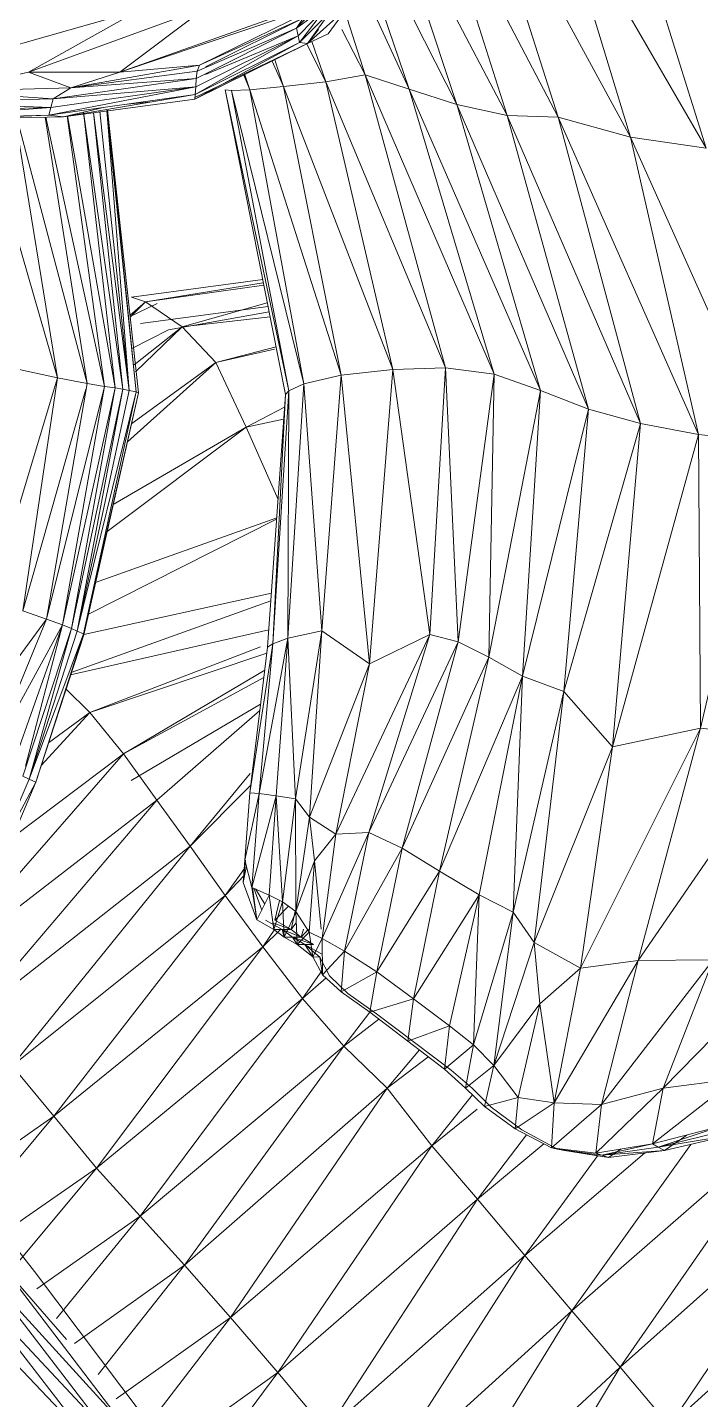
# Model space of a CAD drawing. Header units: millimetres. Extents: x -8546 to 211781, y -3000 to 31870.
# Drawn here: x -4231.9 to -4163.8, y 2400.9 to 2539.9 of the extents above; entities that cross this region are included whole.
import ezdxf

# ---------------------------------------------------------------- set-up
doc = ezdxf.new("R2010")
doc.units = ezdxf.units.MM
doc.layers.add('G-IMPT', color=8, linetype='Continuous', lineweight=9)
doc.layers.add('I-FURN', color=30, linetype='Continuous', lineweight=9)

# ---------------------------------------------------------------- blocks, each defined once
blk = doc.blocks.new('Artificial banana plant 1500mm - Family 4__C1-728657-Begane grond')
at = {"layer": 'G-IMPT'}
for p, q in [((241.9, -128.03), (225.7, -98.19)), ((241.9, -128.03), (225.7, -98.19)), ((234.56, -126.03), (225.7, -98.19)), ((234.56, -126.03), (225.7, -98.19)), ((249.55, -129.17), (234.09, -102.38)), ((249.55, -129.17), (234.09, -102.38)), ((241.9, -128.03), (234.09, -102.38)), ((241.9, -128.03), (234.09, -102.38)), ((229.4, -125.86), (222.3, -103.41)), ((229.4, -125.86), (222.3, -103.41)), ((234.56, -126.03), (222.55, -103.03)), ((234.56, -126.03), (222.55, -103.03)), ((249.55, -129.17), (241.86, -104.44)), ((249.55, -129.17), (241.86, -104.44)), ((229.4, -125.86), (219.7, -107.34)), ((229.4, -125.86), (219.7, -107.34)), ((224.3, -124.74), (218.94, -108.5)), ((224.3, -124.74), (218.94, -108.5)), ((224.3, -124.74), (217.32, -110.95)), ((224.3, -124.74), (217.32, -110.95)), ((216.88, -111.61), (209.18, -118.56)), ((216.88, -111.61), (209.18, -118.56)), ((219.49, -123.18), (215.87, -112.52)), ((219.49, -123.18), (215.87, -112.52)), ((208.06, -117.01), (210.99, -113.93)), ((208.06, -117.01), (210.99, -113.93)), ((219.49, -123.18), (214.95, -113.35)), ((219.49, -123.18), (214.95, -113.35)), ((171.4, -121.04), (192.15, -115.16)), ((171.4, -121.04), (192.15, -115.16)), ((180.92, -121.46), (198.87, -114.93)), ((180.92, -121.46), (198.87, -114.93)), ((180.92, -121.46), (192.15, -115.16)), ((180.92, -121.46), (192.15, -115.16)), ((190.18, -121.44), (211.16, -114.41)), ((190.18, -121.44), (211.16, -114.41)), ((190.18, -121.44), (198.87, -114.93)), ((190.18, -121.44), (198.87, -114.93)), ((198.25, -120.75), (211.16, -114.41)), ((198.25, -120.75), (211.16, -114.41)), ((208.06, -117.01), (211.27, -114.65)), ((208.06, -117.01), (211.27, -114.65)), ((208.23, -117.77), (211.27, -114.65)), ((211.27, -114.65), (208.23, -117.77)), ((211.27, -114.65), (208.39, -118.46)), ((211.27, -114.65), (208.39, -118.46)), ((211.52, -115.3), (208.39, -118.46)), ((211.52, -115.3), (208.39, -118.46)), ((211.52, -115.3), (209.18, -118.56)), ((211.52, -115.3), (209.18, -118.56)), ((213.21, -114.93), (211.28, -117.57)), ((213.21, -114.93), (211.28, -117.57)), ((215.03, -121.72), (212.95, -115.29)), ((215.03, -121.72), (212.95, -115.29)), ((190.18, -121.44), (206.02, -115.86)), ((190.18, -121.44), (206.02, -115.86)), ((208.74, -115.97), (198.25, -120.75)), ((208.74, -115.97), (198.25, -120.75)), ((198.86, -120.92), (208.74, -115.97)), ((198.86, -120.92), (208.74, -115.97)), ((208.06, -117.01), (208.74, -115.97)), ((208.06, -117.01), (208.74, -115.97)), ((208.23, -117.77), (197.82, -123.71)), ((208.23, -117.77), (197.82, -123.71)), ((197.87, -122.95), (208.23, -117.77)), ((208.23, -117.77), (197.87, -122.95)), ((197.92, -122.1), (208.06, -117.01)), ((197.92, -122.1), (208.06, -117.01)), ((208.06, -117.01), (198.02, -121.34)), ((208.06, -117.01), (198.02, -121.34)), ((198.86, -121.7), (208.23, -117.77)), ((198.86, -121.7), (208.23, -117.77)), ((208.23, -117.77), (208.06, -117.01)), ((208.23, -117.77), (208.06, -117.01)), ((208.39, -118.46), (208.23, -117.77)), ((208.39, -118.46), (208.23, -117.77)), ((209.18, -118.56), (210.3, -117.13)), ((209.18, -118.56), (210.3, -117.13)), ((209.18, -118.56), (211.28, -117.57)), ((209.18, -118.56), (211.28, -117.57)), ((212.66, -117.13), (215.03, -121.72)), ((212.66, -117.13), (215.03, -121.72)), ((209.18, -118.56), (197.78, -124.04)), ((209.18, -118.56), (197.78, -124.04)), ((208.39, -118.46), (197.79, -124.18)), ((208.39, -118.46), (197.79, -124.18)), ((209.18, -118.56), (197.79, -124.18)), ((209.18, -118.56), (197.79, -124.18)), ((208.39, -118.46), (197.82, -123.71)), ((208.39, -118.46), (197.82, -123.71)), ((208.39, -118.46), (209.18, -118.56)), ((208.39, -118.46), (209.18, -118.56)), ((209.11, -118.61), (211.05, -122.42)), ((209.11, -118.61), (211.05, -122.42)), ((211.05, -122.42), (209.64, -118.34)), ((211.05, -122.42), (209.64, -118.34)), ((185.21, -123.03), (198.25, -120.75)), ((185.21, -123.03), (198.25, -120.75)), ((190.18, -121.44), (198.25, -120.75)), ((190.18, -121.44), (198.25, -120.75)), ((198.02, -121.34), (198.25, -120.75)), ((198.02, -121.34), (198.25, -120.75)), ((205.59, -120.33), (206.75, -122.92)), ((205.59, -120.33), (206.75, -122.92)), ((206.75, -122.92), (205.86, -120.2)), ((206.75, -122.92), (205.86, -120.2)), ((172.38, -123.43), (180.92, -121.46)), ((172.38, -123.43), (180.92, -121.46)), ((180.92, -121.46), (190.18, -121.44)), ((180.92, -121.46), (190.18, -121.44)), ((185.21, -123.03), (180.92, -121.46)), ((185.21, -123.03), (180.92, -121.46)), ((183.42, -124.15), (197.92, -122.1)), ((183.42, -124.15), (197.92, -122.1)), ((185.21, -123.03), (198.02, -121.34)), ((185.21, -123.03), (198.02, -121.34)), ((185.21, -123.03), (190.18, -121.44)), ((185.21, -123.03), (190.18, -121.44)), ((197.92, -122.1), (185.21, -123.03)), ((197.92, -122.1), (185.21, -123.03)), ((197.87, -122.95), (197.92, -122.1)), ((197.87, -122.95), (197.92, -122.1)), ((197.92, -122.1), (198.02, -121.34)), ((197.92, -122.1), (198.02, -121.34)), ((202.72, -121.67), (203.33, -123.23)), ((202.72, -121.67), (203.33, -123.23)), ((203.33, -123.23), (202.82, -121.62)), ((203.33, -123.23), (202.82, -121.62)), ((211.05, -122.42), (215.03, -121.72)), ((211.05, -122.42), (215.03, -121.72)), ((228.1, -152.08), (215.03, -121.72)), ((228.1, -152.08), (215.03, -121.72)), ((223.16, -151.42), (215.03, -121.72)), ((223.16, -151.42), (215.03, -121.72)), ((219.49, -123.18), (215.03, -121.72)), ((219.49, -123.18), (215.03, -121.72)), ((172.38, -123.43), (185.21, -123.03)), ((172.38, -123.43), (185.21, -123.03)), ((183.42, -124.15), (172.38, -123.43)), ((183.42, -124.15), (172.38, -123.43)), ((197.87, -122.95), (182.99, -125.82)), ((197.87, -122.95), (182.99, -125.82)), ((197.82, -123.71), (182.99, -125.82)), ((197.82, -123.71), (182.99, -125.82)), ((183.19, -125.03), (197.87, -122.95)), ((197.87, -122.95), (183.19, -125.03)), ((183.42, -124.15), (197.87, -122.95)), ((183.42, -124.15), (197.87, -122.95)), ((183.42, -124.15), (185.21, -123.03)), ((183.42, -124.15), (185.21, -123.03)), ((197.82, -123.71), (184.48, -125.97)), ((197.82, -123.71), (184.48, -125.97)), ((200.26, -122.85), (197.78, -124.04)), ((200.26, -122.85), (197.78, -124.04)), ((197.82, -123.71), (197.79, -124.18)), ((197.82, -123.71), (197.79, -124.18)), ((197.82, -123.71), (197.87, -122.95)), ((197.82, -123.71), (197.87, -122.95)), ((200.84, -123.23), (206.95, -154.13)), ((200.84, -123.23), (206.95, -154.13)), ((200.84, -123.23), (207.31, -153.77)), ((200.84, -123.23), (207.31, -153.77)), ((200.84, -123.23), (201.5, -123.3)), ((200.84, -123.23), (201.5, -123.3)), ((201.5, -123.3), (203.33, -123.23)), ((201.5, -123.3), (203.33, -123.23)), ((207.31, -153.77), (201.5, -123.3)), ((207.31, -153.77), (201.5, -123.3)), ((201.5, -123.3), (208.82, -153.05)), ((201.5, -123.3), (208.82, -153.05)), ((203.33, -123.23), (206.75, -122.92)), ((203.33, -123.23), (206.75, -122.92)), ((208.82, -153.05), (203.33, -123.23)), ((208.82, -153.05), (203.33, -123.23)), ((203.33, -123.23), (212.58, -152.16)), ((203.33, -123.23), (212.58, -152.16)), ((206.75, -122.92), (211.05, -122.42)), ((206.75, -122.92), (211.05, -122.42)), ((212.58, -152.16), (206.75, -122.92)), ((212.58, -152.16), (206.75, -122.92)), ((206.75, -122.92), (217.84, -151.59)), ((206.75, -122.92), (217.84, -151.59)), ((223.16, -151.42), (211.05, -122.42)), ((223.16, -151.42), (211.05, -122.42)), ((217.84, -151.59), (211.05, -122.42)), ((217.84, -151.59), (211.05, -122.42)), ((232.79, -153.73), (219.49, -123.18)), ((232.79, -153.73), (219.49, -123.18)), ((228.1, -152.08), (219.49, -123.18)), ((228.1, -152.08), (219.49, -123.18)), ((224.3, -124.74), (219.49, -123.18)), ((224.3, -124.74), (219.49, -123.18)), ((183.19, -125.03), (168.63, -126.14)), ((183.19, -125.03), (168.63, -126.14)), ((168.95, -125.38), (183.19, -125.03)), ((183.19, -125.03), (168.95, -125.38)), ((169.3, -124.54), (183.42, -124.15)), ((169.3, -124.54), (183.42, -124.15)), ((169.3, -124.54), (183.19, -125.03)), ((169.3, -124.54), (183.19, -125.03)), ((182.99, -125.82), (183.19, -125.03)), ((182.99, -125.82), (183.19, -125.03)), ((183.19, -125.03), (183.42, -124.15)), ((183.19, -125.03), (183.42, -124.15)), ((197.79, -124.18), (184.48, -125.97)), ((197.79, -124.18), (184.48, -125.97)), ((184.48, -125.97), (188.54, -125.03)), ((184.48, -125.97), (188.54, -125.03)), ((193.46, -124.45), (190.91, -124.69)), ((193.46, -124.45), (190.91, -124.69)), ((237.64, -155.6), (224.3, -124.74)), ((237.64, -155.6), (224.3, -124.74)), ((232.79, -153.73), (224.3, -124.74)), ((232.79, -153.73), (224.3, -124.74)), ((229.4, -125.86), (224.3, -124.74)), ((229.4, -125.86), (224.3, -124.74)), ((182.99, -125.82), (168.63, -126.14)), ((182.99, -125.82), (168.63, -126.14)), ((182.99, -125.82), (171.24, -126.28)), ((182.99, -125.82), (171.24, -126.28)), ((184.48, -125.97), (171.24, -126.28)), ((184.48, -125.97), (171.24, -126.28)), ((183.86, -152.44), (176.29, -126.16)), ((183.86, -152.44), (176.29, -126.16)), ((179.57, -126.08), (183.86, -152.44)), ((179.57, -126.08), (183.86, -152.44)), ((186.88, -153.02), (179.74, -126.08)), ((186.88, -153.02), (179.74, -126.08)), ((182.61, -126.01), (186.88, -153.02)), ((182.61, -126.01), (186.88, -153.02)), ((188.63, -153.32), (182.67, -126.01)), ((188.63, -153.32), (182.67, -126.01)), ((182.99, -125.82), (184.48, -125.97)), ((182.99, -125.82), (184.48, -125.97)), ((184.86, -125.88), (188.63, -153.32)), ((184.86, -125.88), (188.63, -153.32)), ((189.72, -153.46), (184.88, -125.87)), ((189.72, -153.46), (184.88, -125.87)), ((190.49, -153.6), (186.51, -125.5)), ((190.49, -153.6), (186.51, -125.5)), ((186.51, -125.5), (189.72, -153.46)), ((186.51, -125.5), (189.72, -153.46)), ((187.5, -125.53), (190.49, -153.6)), ((187.5, -125.53), (190.49, -153.6)), ((187.51, -125.53), (191.14, -153.73)), ((187.51, -125.53), (191.14, -153.73)), ((188.16, -125.43), (191.14, -153.73)), ((191.14, -153.73), (188.16, -125.43)), ((191.14, -153.73), (188.86, -125.33)), ((191.14, -153.73), (188.86, -125.33)), ((191.83, -153.86), (188.87, -125.33)), ((191.83, -153.86), (188.87, -125.33)), ((192.08, -153.97), (188.93, -125.32)), ((192.08, -153.97), (188.93, -125.32)), ((191.83, -153.86), (188.93, -125.32)), ((191.83, -153.86), (188.93, -125.32)), ((242.9, -157.06), (229.4, -125.86)), ((242.9, -157.06), (229.4, -125.86)), ((237.64, -155.6), (229.4, -125.86)), ((237.64, -155.6), (229.4, -125.86)), ((234.56, -126.03), (229.4, -125.86)), ((234.56, -126.03), (229.4, -125.86)), ((248.79, -158.17), (234.56, -126.03)), ((248.79, -158.17), (234.56, -126.03)), ((242.9, -157.06), (234.56, -126.03)), ((242.9, -157.06), (234.56, -126.03)), ((241.9, -128.03), (234.56, -126.03)), ((241.9, -128.03), (234.56, -126.03)), ((255.72, -158.95), (241.9, -128.03)), ((255.72, -158.95), (241.9, -128.03)), ((248.79, -158.17), (241.9, -128.03)), ((248.79, -158.17), (241.9, -128.03)), ((249.55, -129.17), (241.9, -128.03)), ((249.55, -129.17), (241.9, -128.03)), ((204.65, -142.48), (191.35, -144.25)), ((204.65, -142.48), (191.35, -144.25)), ((204.71, -142.8), (192.77, -144.74)), ((204.71, -142.8), (192.77, -144.74)), ((204.76, -143.06), (192.77, -144.74)), ((204.76, -143.06), (192.77, -144.74)), ((191.35, -144.25), (192.77, -144.74)), ((191.35, -144.25), (192.77, -144.74)), ((192.77, -144.74), (191.22, -146.09)), ((192.77, -144.74), (191.22, -146.09)), ((193.95, -144.9), (191.23, -146.21)), ((193.95, -144.9), (191.23, -146.21)), ((192.77, -144.74), (191.24, -146.3)), ((192.77, -144.74), (191.24, -146.3)), ((192.28, -146.92), (205.19, -145.22)), ((192.28, -146.92), (205.19, -145.22)), ((196.5, -147.25), (192.77, -144.74)), ((196.5, -147.25), (192.77, -144.74)), ((205.29, -145.76), (195.12, -147.57)), ((205.29, -145.76), (195.12, -147.57)), ((205.11, -144.84), (196.5, -147.25)), ((205.11, -144.84), (196.5, -147.25)), ((196.5, -147.25), (191.64, -151.12)), ((196.5, -147.25), (191.64, -151.12)), ((196.5, -147.25), (191.75, -151.83)), ((196.5, -147.25), (191.75, -151.83)), ((205.4, -146.27), (196.5, -147.25)), ((205.4, -146.27), (196.5, -147.25)), ((199.9, -150.87), (196.5, -147.25)), ((199.9, -150.87), (196.5, -147.25)), ((191.38, -149.45), (195.12, -147.57)), ((206, -149.31), (199.9, -150.87)), ((206, -149.31), (199.9, -150.87)), ((205.84, -149.54), (199.9, -150.87)), ((205.84, -149.54), (199.9, -150.87)), ((199.9, -150.87), (190.96, -158.91)), ((199.9, -150.87), (190.96, -158.91)), ((199.9, -150.87), (191.39, -157.05)), ((199.9, -150.87), (191.39, -157.05)), ((202.99, -157.44), (199.9, -150.87)), ((202.99, -157.44), (199.9, -150.87)), ((223.16, -151.42), (217.84, -151.59)), ((223.16, -151.42), (217.84, -151.59)), ((221.56, -178.44), (223.16, -151.42)), ((221.56, -178.44), (223.16, -151.42)), ((224.46, -179.19), (223.16, -151.42)), ((224.46, -179.19), (223.16, -151.42)), ((228.1, -152.08), (223.16, -151.42)), ((228.1, -152.08), (223.16, -151.42)), ((177.12, -174.88), (183.86, -152.44)), ((177.12, -174.88), (183.86, -152.44)), ((183.86, -152.44), (179.98, -151.59)), ((183.86, -152.44), (179.98, -151.59)), ((180.36, -176.04), (183.86, -152.44)), ((180.36, -176.04), (183.86, -152.44)), ((186.88, -153.02), (183.86, -152.44)), ((186.88, -153.02), (183.86, -152.44)), ((208.82, -153.05), (212.58, -152.16)), ((208.82, -153.05), (212.58, -152.16)), ((210.63, -178.08), (212.58, -152.16)), ((210.63, -178.08), (212.58, -152.16)), ((212.58, -152.16), (217.84, -151.59)), ((212.58, -152.16), (217.84, -151.59)), ((215.47, -181.42), (212.58, -152.16)), ((215.47, -181.42), (212.58, -152.16)), ((215.47, -181.42), (217.84, -151.59)), ((215.47, -181.42), (217.84, -151.59)), ((221.56, -178.44), (217.84, -151.59)), ((221.56, -178.44), (217.84, -151.59)), ((224.46, -179.19), (228.1, -152.08)), ((224.46, -179.19), (228.1, -152.08)), ((227.55, -180.74), (228.1, -152.08)), ((227.55, -180.74), (228.1, -152.08)), ((232.79, -153.73), (228.1, -152.08)), ((232.79, -153.73), (228.1, -152.08)), ((186.72, -153.6), (180.36, -176.04)), ((186.72, -153.6), (180.36, -176.04)), ((182.74, -176.88), (186.88, -153.02)), ((182.74, -176.88), (186.88, -153.02)), ((188.63, -153.32), (182.74, -176.88)), ((188.63, -153.32), (182.74, -176.88)), ((184.37, -177.47), (188.63, -153.32)), ((184.37, -177.47), (188.63, -153.32)), ((189.72, -153.46), (184.37, -177.47)), ((189.72, -153.46), (184.37, -177.47)), ((185.28, -177.84), (189.72, -153.46)), ((185.28, -177.84), (189.72, -153.46)), ((190.49, -153.6), (185.28, -177.84)), ((190.49, -153.6), (185.28, -177.84)), ((190.49, -153.6), (185.87, -178.1)), ((190.49, -153.6), (185.87, -178.1)), ((191.14, -153.73), (185.87, -178.1)), ((185.87, -178.1), (191.14, -153.73)), ((185.87, -178.1), (191.83, -153.86)), ((185.87, -178.1), (191.83, -153.86)), ((186.51, -178.38), (191.83, -153.86)), ((186.51, -178.38), (191.83, -153.86)), ((186.51, -178.38), (192.08, -153.97)), ((186.51, -178.38), (192.08, -153.97)), ((186.52, -178.48), (192.08, -153.97)), ((186.52, -178.48), (192.08, -153.97)), ((188.63, -153.32), (186.88, -153.02)), ((188.63, -153.32), (186.88, -153.02)), ((189.72, -153.46), (188.63, -153.32)), ((189.72, -153.46), (188.63, -153.32)), ((190.49, -153.6), (189.72, -153.46)), ((190.49, -153.6), (189.72, -153.46)), ((191.14, -153.73), (190.49, -153.6)), ((191.14, -153.73), (190.49, -153.6)), ((191.83, -153.86), (191.14, -153.73)), ((191.83, -153.86), (191.14, -153.73)), ((191.83, -153.86), (192.08, -153.97)), ((191.83, -153.86), (192.08, -153.97)), ((205.14, -179.72), (206.95, -154.13)), ((205.14, -179.72), (206.95, -154.13)), ((207.31, -153.77), (205.66, -179.38)), ((207.31, -153.77), (205.66, -179.38)), ((206.95, -154.13), (205.66, -179.38)), ((206.95, -154.13), (205.66, -179.38)), ((206.85, -153.6), (206.95, -154.13)), ((206.85, -153.6), (206.95, -154.13)), ((206.95, -154.13), (207.31, -153.77)), ((206.95, -154.13), (207.31, -153.77)), ((207.2, -178.82), (208.82, -153.05)), ((207.2, -178.82), (208.82, -153.05)), ((207.31, -153.77), (207.2, -178.82)), ((207.31, -153.77), (207.2, -178.82)), ((207.31, -153.77), (208.82, -153.05)), ((207.31, -153.77), (208.82, -153.05)), ((208.82, -153.05), (210.63, -178.08)), ((208.82, -153.05), (210.63, -178.08)), ((227.55, -180.74), (232.79, -153.73)), ((227.55, -180.74), (232.79, -153.73)), ((230.96, -182.66), (232.79, -153.73)), ((230.96, -182.66), (232.79, -153.73)), ((237.64, -155.6), (232.79, -153.73)), ((237.64, -155.6), (232.79, -153.73)), ((206.86, -155.4), (202.99, -157.44)), ((206.86, -155.4), (202.99, -157.44)), ((230.96, -182.66), (237.64, -155.6)), ((230.96, -182.66), (237.64, -155.6)), ((235.14, -184.24), (237.64, -155.6)), ((235.14, -184.24), (237.64, -155.6)), ((242.9, -157.06), (237.64, -155.6)), ((242.9, -157.06), (237.64, -155.6)), ((206.77, -156.64), (202.99, -157.44)), ((206.77, -156.64), (202.99, -157.44)), ((235.14, -184.24), (242.9, -157.06)), ((235.14, -184.24), (242.9, -157.06)), ((240.07, -189.82), (242.9, -157.06)), ((240.07, -189.82), (242.9, -157.06)), ((248.79, -158.17), (242.9, -157.06)), ((248.79, -158.17), (242.9, -157.06)), ((202.99, -157.44), (188.9, -168.01)), ((202.99, -157.44), (188.9, -168.01)), ((202.99, -157.44), (189.52, -165.27)), ((202.99, -157.44), (189.52, -165.27)), ((206.2, -164.76), (202.99, -157.44)), ((206.2, -164.76), (202.99, -157.44)), ((240.07, -189.82), (248.79, -158.17)), ((240.07, -189.82), (248.79, -158.17)), ((248.97, -187.95), (248.79, -158.17)), ((248.97, -187.95), (248.79, -158.17)), ((255.72, -158.95), (248.79, -158.17)), ((255.72, -158.95), (248.79, -158.17)), ((248.97, -187.95), (255.72, -158.95)), ((248.97, -187.95), (255.72, -158.95)), ((206.06, -166.76), (186.94, -176.41)), ((206.06, -166.76), (186.94, -176.41)), ((206.07, -166.63), (187.63, -173.21)), ((206.07, -166.63), (187.63, -173.21)), ((205.47, -175.03), (185.25, -182.3)), ((205.47, -175.03), (185.25, -182.3)), ((205.53, -174.27), (186.52, -178.44)), ((205.53, -174.27), (186.52, -178.44)), ((182.74, -176.88), (180.36, -176.04)), ((182.74, -176.88), (180.36, -176.04)), ((182.74, -176.88), (173.84, -189.05)), ((182.74, -176.88), (173.84, -189.05)), ((184.37, -177.47), (176.98, -190.95)), ((184.37, -177.47), (176.98, -190.95)), ((182.74, -176.88), (177.34, -190.08)), ((182.74, -176.88), (177.34, -190.08)), ((184.37, -177.47), (179.19, -192.19)), ((184.37, -177.47), (179.19, -192.19)), ((185.28, -177.84), (180.34, -192.82)), ((185.28, -177.84), (180.34, -192.82)), ((180.61, -191.81), (184.37, -177.47)), ((180.61, -191.81), (184.37, -177.47)), ((185.28, -177.84), (180.98, -193.12)), ((185.28, -177.84), (180.98, -193.12)), ((184.37, -177.47), (182.74, -176.88)), ((184.37, -177.47), (182.74, -176.88)), ((185.28, -177.84), (184.37, -177.47)), ((185.28, -177.84), (184.37, -177.47)), ((205.27, -177.98), (185.18, -182.53)), ((205.27, -177.98), (185.18, -182.53)), ((185.87, -178.1), (185.28, -177.84)), ((185.87, -178.1), (185.28, -177.84)), ((185.87, -178.1), (180.98, -193.12)), ((180.98, -193.12), (185.87, -178.1)), ((180.98, -193.12), (186.51, -178.38)), ((180.98, -193.12), (186.51, -178.38)), ((181.67, -193.42), (186.51, -178.38)), ((181.67, -193.42), (186.51, -178.38)), ((181.67, -193.42), (186.52, -178.48)), ((181.67, -193.42), (186.52, -178.48)), ((186.51, -178.38), (185.87, -178.1)), ((186.51, -178.38), (185.87, -178.1)), ((203.34, -194.49), (205.66, -179.38)), ((203.34, -194.49), (205.66, -179.38)), ((204.3, -194.58), (207.2, -178.82)), ((204.3, -194.58), (207.2, -178.82)), ((204.3, -194.58), (205.66, -179.38)), ((204.3, -194.58), (205.66, -179.38)), ((205.14, -179.72), (205.66, -179.38)), ((205.14, -179.72), (205.66, -179.38)), ((205.66, -179.38), (207.2, -178.82)), ((205.66, -179.38), (207.2, -178.82)), ((206.02, -194.81), (207.2, -178.82)), ((206.02, -194.81), (207.2, -178.82)), ((207.2, -178.82), (210.63, -178.08)), ((207.2, -178.82), (210.63, -178.08)), ((207.98, -195.11), (207.2, -178.82)), ((207.98, -195.11), (207.2, -178.82)), ((207.98, -195.11), (210.63, -178.08)), ((207.98, -195.11), (210.63, -178.08)), ((209.38, -196.96), (210.63, -178.08)), ((209.38, -196.96), (210.63, -178.08)), ((215.47, -181.42), (210.63, -178.08)), ((215.47, -181.42), (210.63, -178.08)), ((212.07, -198.69), (221.56, -178.44)), ((212.07, -198.69), (221.56, -178.44)), ((215.39, -198.53), (221.56, -178.44)), ((215.39, -198.53), (221.56, -178.44)), ((215.39, -198.53), (224.46, -179.19)), ((215.39, -198.53), (224.46, -179.19)), ((221.56, -178.44), (215.47, -181.42)), ((221.56, -178.44), (215.47, -181.42)), ((218.77, -200.09), (224.46, -179.19)), ((218.77, -200.09), (224.46, -179.19)), ((224.46, -179.19), (221.56, -178.44)), ((224.46, -179.19), (221.56, -178.44)), ((227.55, -180.74), (224.46, -179.19)), ((227.55, -180.74), (224.46, -179.19)), ((204.42, -179.7), (187.14, -186.37)), ((204.42, -179.7), (187.14, -186.37)), ((205.07, -180.35), (187.14, -186.37)), ((205.07, -180.35), (187.14, -186.37)), ((203.34, -194.49), (205.14, -179.72)), ((203.34, -194.49), (205.14, -179.72)), ((218.77, -200.09), (227.55, -180.74)), ((218.77, -200.09), (227.55, -180.74)), ((222.57, -202.43), (227.55, -180.74)), ((222.57, -202.43), (227.55, -180.74)), ((230.96, -182.66), (227.55, -180.74)), ((230.96, -182.66), (227.55, -180.74)), ((204.86, -182.06), (190.54, -190.54)), ((204.86, -182.06), (190.54, -190.54)), ((209.38, -196.96), (215.47, -181.42)), ((209.38, -196.96), (215.47, -181.42)), ((212.07, -198.69), (215.47, -181.42)), ((212.07, -198.69), (215.47, -181.42)), ((204.77, -182.81), (190.54, -190.54)), ((204.77, -182.81), (190.54, -190.54)), ((222.57, -202.43), (230.96, -182.66)), ((222.57, -202.43), (230.96, -182.66)), ((226.57, -204.85), (230.96, -182.66)), ((226.57, -204.85), (230.96, -182.66)), ((230, -206.59), (230.96, -182.66)), ((230, -206.59), (230.96, -182.66)), ((235.14, -184.24), (230.96, -182.66)), ((235.14, -184.24), (230.96, -182.66)), ((187.14, -186.37), (184.68, -183.92)), ((187.14, -186.37), (184.68, -183.92)), ((230, -206.59), (235.14, -184.24)), ((230, -206.59), (235.14, -184.24)), ((232.15, -209.66), (235.14, -184.24)), ((232.15, -209.66), (235.14, -184.24)), ((240.07, -189.82), (235.14, -184.24)), ((240.07, -189.82), (235.14, -184.24)), ((204.44, -185.5), (191.33, -193.25)), ((204.36, -186.14), (193.93, -195.25)), ((204.36, -186.14), (193.93, -195.25)), ((187.14, -186.37), (182.22, -191.73)), ((187.14, -186.37), (182.22, -191.73)), ((187.14, -186.37), (182.95, -189.44)), ((187.14, -186.37), (182.95, -189.44)), ((190.54, -190.54), (187.14, -186.37)), ((190.54, -190.54), (187.14, -186.37)), ((236.83, -212.27), (248.97, -187.95)), ((236.83, -212.27), (248.97, -187.95)), ((248.97, -187.95), (240.07, -189.82)), ((248.97, -187.95), (240.07, -189.82)), ((242.66, -211.5), (248.97, -187.95)), ((242.66, -211.5), (248.97, -187.95)), ((242.66, -211.5), (258.16, -188.93)), ((242.66, -211.5), (258.16, -188.93)), ((258.16, -188.93), (248.97, -187.95)), ((258.16, -188.93), (248.97, -187.95)), ((232.15, -209.66), (240.07, -189.82)), ((232.15, -209.66), (240.07, -189.82)), ((236.83, -212.27), (240.07, -189.82)), ((236.83, -212.27), (240.07, -189.82)), ((190.54, -190.54), (171.05, -212.86)), ((190.54, -190.54), (171.05, -212.86)), ((190.54, -190.54), (179.32, -199.01)), ((190.54, -190.54), (179.32, -199.01)), ((193.93, -195.25), (190.54, -190.54)), ((193.93, -195.25), (190.54, -190.54)), ((180.98, -193.12), (177.53, -201.18)), ((177.53, -201.18), (180.98, -193.12)), ((180.98, -193.12), (180.34, -192.82)), ((180.98, -193.12), (180.34, -192.82)), ((181.67, -193.42), (180.98, -193.12)), ((181.67, -193.42), (180.98, -193.12)), ((203.38, -192.54), (197.31, -199.89)), ((203.38, -192.54), (197.31, -199.89)), ((177.53, -201.18), (181.67, -193.42)), ((177.53, -201.18), (181.67, -193.42)), ((178.26, -201.52), (181.67, -193.42)), ((178.26, -201.52), (181.67, -193.42)), ((203.46, -193.73), (197.31, -199.89)), ((203.46, -193.73), (197.31, -199.89)), ((202.85, -201.33), (203.34, -194.49)), ((202.85, -201.33), (203.34, -194.49)), ((202.85, -201.33), (204.3, -194.58)), ((202.85, -201.33), (204.3, -194.58)), ((203.34, -194.49), (204.3, -194.58)), ((203.34, -194.49), (204.3, -194.58)), ((203.56, -204.08), (204.3, -194.58)), ((203.56, -204.08), (204.3, -194.58)), ((206.02, -194.81), (204.3, -194.58)), ((206.02, -194.81), (204.3, -194.58)), ((193.93, -195.25), (171.05, -212.86)), ((193.93, -195.25), (171.05, -212.86)), ((193.93, -195.25), (175.15, -217.33)), ((193.93, -195.25), (175.15, -217.33)), ((197.31, -199.89), (193.93, -195.25)), ((197.31, -199.89), (193.93, -195.25)), ((203.56, -204.08), (206.02, -194.81)), ((203.56, -204.08), (206.02, -194.81)), ((205.3, -204.88), (206.02, -194.81)), ((205.3, -204.88), (206.02, -194.81)), ((206.64, -205.55), (206.02, -194.81)), ((206.64, -205.55), (206.02, -194.81)), ((207.98, -195.11), (206.02, -194.81)), ((207.98, -195.11), (206.02, -194.81)), ((206.64, -205.55), (207.98, -195.11)), ((206.64, -205.55), (207.98, -195.11)), ((208.02, -206.54), (207.98, -195.11)), ((208.02, -206.54), (207.98, -195.11)), ((209.38, -196.96), (207.98, -195.11)), ((209.38, -196.96), (207.98, -195.11)), ((208.02, -206.54), (209.38, -196.96)), ((208.02, -206.54), (209.38, -196.96)), ((212.07, -198.69), (209.38, -196.96)), ((212.07, -198.69), (209.38, -196.96)), ((209.88, -201.4), (209.38, -196.96)), ((209.88, -201.4), (209.38, -196.96)), ((212.07, -198.69), (209.88, -201.4)), ((212.07, -198.69), (209.88, -201.4)), ((210.68, -209.26), (215.39, -198.53)), ((210.68, -209.26), (215.39, -198.53)), ((210.68, -209.26), (212.07, -198.69)), ((210.68, -209.26), (212.07, -198.69)), ((215.39, -198.53), (212.07, -198.69)), ((215.39, -198.53), (212.07, -198.69)), ((212.92, -210.56), (215.39, -198.53)), ((212.92, -210.56), (215.39, -198.53)), ((218.77, -200.09), (215.39, -198.53)), ((218.77, -200.09), (215.39, -198.53)), ((197.31, -199.89), (175.15, -217.33)), ((197.31, -199.89), (175.15, -217.33)), ((197.31, -199.89), (179.29, -222.17)), ((197.31, -199.89), (179.29, -222.17)), ((200.85, -204.89), (197.31, -199.89)), ((200.85, -204.89), (197.31, -199.89)), ((212.92, -210.56), (218.77, -200.09)), ((212.92, -210.56), (218.77, -200.09)), ((216.19, -212.63), (218.77, -200.09)), ((216.19, -212.63), (218.77, -200.09)), ((222.57, -202.43), (218.77, -200.09)), ((222.57, -202.43), (218.77, -200.09)), ((202.68, -203.6), (202.85, -201.33)), ((202.68, -203.6), (202.85, -201.33)), ((202.68, -203.6), (202.89, -201.33)), ((202.68, -203.6), (202.89, -201.33)), ((203.56, -204.08), (202.85, -201.33)), ((203.56, -204.08), (202.85, -201.33)), ((208.02, -206.54), (209.88, -201.4)), ((208.02, -206.54), (209.88, -201.4)), ((209.36, -208.61), (209.88, -201.4)), ((209.36, -208.61), (209.88, -201.4)), ((210.58, -208.31), (209.88, -201.4)), ((210.58, -208.31), (209.88, -201.4)), ((202.82, -202.15), (200.85, -204.89)), ((202.82, -202.15), (200.85, -204.89)), ((202.82, -202.85), (200.85, -204.89)), ((202.82, -202.85), (200.85, -204.89)), ((202.68, -203.6), (203, -201.89)), ((202.68, -203.6), (203, -201.89)), ((216.19, -212.63), (222.57, -202.43)), ((216.19, -212.63), (222.57, -202.43)), ((219.91, -215.39), (222.57, -202.43)), ((219.91, -215.39), (222.57, -202.43)), ((226.57, -204.85), (222.57, -202.43)), ((226.57, -204.85), (222.57, -202.43)), ((204.06, -207.38), (202.68, -203.6)), ((204.06, -207.38), (202.68, -203.6)), ((204.06, -207.38), (203.56, -204.08)), ((204.06, -207.38), (203.56, -204.08)), ((205.3, -204.88), (203.56, -204.08)), ((205.3, -204.88), (203.56, -204.08)), ((204.06, -207.38), (203.6, -204.08)), ((204.06, -207.38), (203.6, -204.08)), ((204.56, -206.39), (203.74, -204.16)), ((203.74, -204.16), (204.56, -206.39)), ((203.91, -204.24), (204.86, -205.78)), ((203.91, -204.24), (204.86, -205.78)), ((200.85, -204.89), (179.29, -222.17)), ((200.85, -204.89), (179.29, -222.17)), ((200.85, -204.89), (183.49, -227.28)), ((200.85, -204.89), (183.49, -227.28)), ((204.65, -210.1), (200.85, -204.89)), ((204.65, -210.1), (200.85, -204.89)), ((204.06, -207.38), (205.3, -204.88)), ((204.06, -207.38), (205.3, -204.88)), ((205.78, -208.35), (205.3, -204.88)), ((205.78, -208.35), (205.3, -204.88)), ((206.64, -205.55), (205.3, -204.88)), ((206.64, -205.55), (205.3, -204.88)), ((205.78, -208.35), (206.64, -205.55)), ((205.78, -208.35), (206.64, -205.55)), ((205.86, -207.41), (206.34, -205.4)), ((205.86, -207.41), (206.34, -205.4)), ((206.83, -209.13), (206.64, -205.55)), ((206.83, -209.13), (206.64, -205.55)), ((208.02, -206.54), (206.64, -205.55)), ((208.02, -206.54), (206.64, -205.55)), ((219.91, -215.39), (226.57, -204.85)), ((219.91, -215.39), (226.57, -204.85)), ((223.55, -218.12), (226.57, -204.85)), ((223.55, -218.12), (226.57, -204.85)), ((226.01, -220.03), (226.57, -204.85)), ((226.01, -220.03), (226.57, -204.85)), ((230, -206.59), (226.57, -204.85)), ((230, -206.59), (226.57, -204.85)), ((205.86, -207.41), (207.25, -205.98)), ((205.86, -207.41), (207.25, -205.98)), ((206.83, -209.13), (207.99, -206.61)), ((206.83, -209.13), (207.99, -206.61)), ((207.52, -208.35), (207.95, -206.49)), ((207.52, -208.35), (207.95, -206.49)), ((208.14, -209.86), (208.02, -206.54)), ((208.14, -209.86), (208.02, -206.54)), ((209.36, -208.61), (208.02, -206.54)), ((209.36, -208.61), (208.02, -206.54)), ((226.01, -220.03), (230, -206.59)), ((226.01, -220.03), (230, -206.59)), ((228.04, -222.13), (230, -206.59)), ((228.04, -222.13), (230, -206.59)), ((232.15, -209.66), (230, -206.59)), ((232.15, -209.66), (230, -206.59)), ((205.78, -208.35), (204.06, -207.38)), ((205.78, -208.35), (204.06, -207.38)), ((206.47, -208.31), (204.65, -210.1)), ((206.47, -208.31), (204.65, -210.1)), ((205.86, -208.31), (204.65, -210.1)), ((205.86, -208.31), (204.65, -210.1)), ((206.62, -208.35), (204.93, -207.39)), ((204.93, -207.39), (206.62, -208.35)), ((205.69, -207.67), (207.52, -208.35)), ((205.69, -207.67), (207.52, -208.35)), ((205.78, -208.35), (205.75, -208.31)), ((205.78, -208.35), (205.75, -208.31)), ((206.83, -209.13), (205.78, -208.35)), ((206.83, -209.13), (205.78, -208.35)), ((206.62, -208.35), (205.78, -208.35)), ((206.62, -208.35), (205.78, -208.35)), ((205.86, -207.41), (207.52, -208.35)), ((205.86, -207.41), (207.52, -208.35)), ((207.65, -209.12), (206.62, -208.35)), ((206.83, -209.13), (206.62, -208.35)), ((206.83, -209.13), (206.62, -208.35)), ((206.62, -208.35), (207.65, -209.12)), ((207.52, -208.35), (206.62, -208.35)), ((207.52, -208.35), (206.62, -208.35)), ((206.62, -208.35), (208.54, -209.12)), ((206.62, -208.35), (208.54, -209.12)), ((207.52, -208.35), (207.99, -207.71)), ((207.52, -208.35), (207.99, -207.71)), ((207.52, -208.35), (208.54, -209.12)), ((207.52, -208.35), (208.54, -209.12)), ((208.54, -209.12), (208.77, -208.31)), ((208.54, -209.12), (208.77, -208.31)), ((208.54, -209.12), (209.27, -208.31)), ((208.54, -209.12), (209.27, -208.31)), ((207.65, -209.12), (206.83, -209.13)), ((207.65, -209.12), (206.83, -209.13)), ((208.14, -209.86), (206.83, -209.13)), ((208.14, -209.86), (206.83, -209.13)), ((208.93, -209.86), (207.65, -209.12)), ((208.14, -209.86), (207.65, -209.12)), ((208.14, -209.86), (207.65, -209.12)), ((207.65, -209.12), (208.93, -209.86)), ((208.54, -209.12), (207.65, -209.12)), ((208.54, -209.12), (207.65, -209.12)), ((207.65, -209.12), (209.79, -209.86)), ((207.65, -209.12), (209.79, -209.86)), ((208.14, -209.86), (209.36, -208.61)), ((208.14, -209.86), (209.36, -208.61)), ((209.71, -211.13), (208.14, -209.86)), ((209.71, -211.13), (208.14, -209.86)), ((208.93, -209.86), (208.14, -209.86)), ((208.93, -209.86), (208.14, -209.86)), ((208.54, -209.12), (209.79, -209.86)), ((208.54, -209.12), (209.79, -209.86)), ((210.44, -211.16), (208.93, -209.86)), ((209.71, -211.13), (208.93, -209.86)), ((209.71, -211.13), (208.93, -209.86)), ((208.93, -209.86), (210.44, -211.16)), ((209.79, -209.86), (208.93, -209.86)), ((209.79, -209.86), (208.93, -209.86)), ((208.93, -209.86), (210.69, -210.89)), ((208.93, -209.86), (210.69, -210.89)), ((209.71, -211.13), (209.36, -208.61)), ((209.71, -211.13), (209.36, -208.61)), ((210.68, -209.26), (209.36, -208.61)), ((210.68, -209.26), (209.36, -208.61)), ((209.71, -211.13), (210.68, -209.26)), ((209.71, -211.13), (210.68, -209.26)), ((210.71, -212.93), (210.68, -209.26)), ((210.71, -212.93), (210.68, -209.26)), ((212.92, -210.56), (210.68, -209.26)), ((212.92, -210.56), (210.68, -209.26)), ((228.04, -222.13), (232.15, -209.66)), ((228.04, -222.13), (232.15, -209.66)), ((236.83, -212.27), (232.15, -209.66)), ((236.83, -212.27), (232.15, -209.66)), ((232.7, -215.88), (232.15, -209.66)), ((232.7, -215.88), (232.15, -209.66)), ((204.65, -210.1), (183.49, -227.28)), ((204.65, -210.1), (183.49, -227.28)), ((204.65, -210.1), (187.82, -232.53)), ((204.65, -210.1), (187.82, -232.53)), ((208.69, -215.33), (204.65, -210.1)), ((208.69, -215.33), (204.65, -210.1)), ((210.71, -212.93), (209.71, -211.13)), ((210.71, -212.93), (209.71, -211.13)), ((210.44, -211.16), (209.71, -211.13)), ((210.44, -211.16), (209.71, -211.13)), ((211.41, -213.03), (210.44, -211.16)), ((210.71, -212.93), (210.44, -211.16)), ((210.71, -212.93), (210.44, -211.16)), ((210.44, -211.16), (211.41, -213.03)), ((210.71, -212.93), (212.92, -210.56)), ((210.71, -212.93), (212.92, -210.56)), ((212.58, -214.67), (212.92, -210.56)), ((212.58, -214.67), (212.92, -210.56)), ((216.19, -212.63), (212.92, -210.56)), ((216.19, -212.63), (212.92, -210.56)), ((245.21, -224.43), (258.78, -210.51)), ((245.21, -224.43), (258.78, -210.51)), ((210.71, -212.44), (208.69, -215.33)), ((210.71, -212.44), (208.69, -215.33)), ((212.58, -214.67), (216.19, -212.63)), ((212.58, -214.67), (216.19, -212.63)), ((215.5, -216.74), (216.19, -212.63)), ((215.5, -216.74), (216.19, -212.63)), ((219.91, -215.39), (216.19, -212.63)), ((219.91, -215.39), (216.19, -212.63)), ((236.83, -212.27), (232.7, -215.88)), ((236.83, -212.27), (232.7, -215.88)), ((234.17, -225.93), (242.66, -211.5)), ((234.17, -225.93), (242.66, -211.5)), ((234.17, -225.93), (236.83, -212.27)), ((234.17, -225.93), (236.83, -212.27)), ((242.66, -211.5), (236.83, -212.27)), ((242.66, -211.5), (236.83, -212.27)), ((238.95, -226.08), (250.27, -211.43)), ((238.95, -226.08), (250.27, -211.43)), ((238.95, -226.08), (242.66, -211.5)), ((238.95, -226.08), (242.66, -211.5)), ((250.27, -211.43), (242.66, -211.5)), ((250.27, -211.43), (242.66, -211.5)), ((245.21, -224.43), (250.27, -211.43)), ((245.21, -224.43), (250.27, -211.43)), ((211.07, -213.26), (208.69, -215.33)), ((211.07, -213.26), (208.69, -215.33)), ((212.58, -214.67), (210.71, -212.93)), ((212.58, -214.67), (210.71, -212.93)), ((213.26, -214.82), (211.41, -213.03)), ((211.41, -213.03), (213.26, -214.82)), ((208.69, -215.33), (187.82, -232.53)), ((208.69, -215.33), (187.82, -232.53)), ((208.69, -215.33), (192.23, -237.39)), ((208.69, -215.33), (192.23, -237.39)), ((212.87, -220.18), (208.69, -215.33)), ((212.87, -220.18), (208.69, -215.33)), ((215.5, -216.74), (212.58, -214.67)), ((215.5, -216.74), (212.58, -214.67)), ((216.17, -216.9), (213.26, -214.82)), ((213.26, -214.82), (216.17, -216.9)), ((215.5, -216.74), (219.91, -215.39)), ((215.5, -216.74), (219.91, -215.39)), ((219.34, -219.66), (219.91, -215.39)), ((219.34, -219.66), (219.91, -215.39)), ((223.55, -218.12), (219.91, -215.39)), ((223.55, -218.12), (219.91, -215.39)), ((215.51, -216.74), (212.87, -220.18)), ((215.51, -216.74), (212.87, -220.18)), ((219.34, -219.66), (215.5, -216.74)), ((219.34, -219.66), (215.5, -216.74)), ((220.02, -219.8), (216.17, -216.9)), ((216.17, -216.9), (220.02, -219.8)), ((228.04, -222.13), (232.7, -215.88)), ((228.04, -222.13), (232.7, -215.88)), ((230.51, -225.36), (232.7, -215.88)), ((230.51, -225.36), (232.7, -215.88)), ((234.17, -225.93), (232.7, -215.88)), ((234.17, -225.93), (232.7, -215.88)), ((216.4, -217.42), (212.87, -220.18)), ((216.4, -217.42), (212.87, -220.18)), ((219.34, -219.66), (223.55, -218.12)), ((219.34, -219.66), (223.55, -218.12)), ((223.07, -222.51), (223.55, -218.12)), ((223.07, -222.51), (223.55, -218.12)), ((226.01, -220.03), (223.55, -218.12)), ((226.01, -220.03), (223.55, -218.12)), ((223.07, -222.51), (219.34, -219.66)), ((223.07, -222.51), (219.34, -219.66)), ((212.87, -220.18), (192.23, -237.39)), ((212.87, -220.18), (192.23, -237.39)), ((212.87, -220.18), (196.74, -242.38)), ((212.87, -220.18), (196.74, -242.38)), ((217.24, -224.43), (212.87, -220.18)), ((217.24, -224.43), (212.87, -220.18)), ((220.52, -220.56), (217.24, -224.43)), ((220.52, -220.56), (217.24, -224.43)), ((223.75, -222.61), (220.02, -219.8)), ((220.02, -219.8), (223.75, -222.61)), ((223.07, -222.51), (226.01, -220.03)), ((223.07, -222.51), (226.01, -220.03)), ((225.18, -224.43), (226.01, -220.03)), ((225.18, -224.43), (226.01, -220.03)), ((228.04, -222.13), (226.01, -220.03)), ((228.04, -222.13), (226.01, -220.03)), ((183.49, -227.28), (179.29, -222.17)), ((183.49, -227.28), (179.29, -222.17)), ((221.36, -221.3), (217.24, -224.43)), ((221.36, -221.3), (217.24, -224.43)), ((225.18, -224.43), (228.04, -222.13)), ((225.18, -224.43), (228.04, -222.13)), ((227.12, -226.28), (228.04, -222.13)), ((227.12, -226.28), (228.04, -222.13)), ((230.51, -225.36), (228.04, -222.13)), ((230.51, -225.36), (228.04, -222.13)), ((225.18, -224.43), (223.07, -222.51)), ((225.18, -224.43), (223.07, -222.51)), ((225.86, -224.43), (223.75, -222.61)), ((223.75, -222.61), (225.86, -224.43)), ((244.14, -230.07), (252.55, -223.46)), ((244.14, -230.07), (252.55, -223.46)), ((252.55, -223.46), (245.21, -224.43)), ((252.55, -223.46), (245.21, -224.43)), ((217.24, -224.43), (196.74, -242.38)), ((217.24, -224.43), (196.74, -242.38)), ((217.24, -224.43), (201.39, -247.66)), ((217.24, -224.43), (201.39, -247.66)), ((221.76, -230.27), (217.24, -224.43)), ((221.76, -230.27), (217.24, -224.43)), ((225.88, -225.09), (221.76, -230.27)), ((225.88, -225.09), (221.76, -230.27)), ((227.12, -226.28), (225.18, -224.43)), ((227.12, -226.28), (225.18, -224.43)), ((227.79, -226.35), (225.86, -224.43)), ((225.86, -224.43), (227.79, -226.35)), ((238.39, -231.01), (245.21, -224.43)), ((238.39, -231.01), (245.21, -224.43)), ((245.21, -224.43), (238.95, -226.08)), ((245.21, -224.43), (238.95, -226.08)), ((244.14, -230.07), (245.21, -224.43)), ((244.14, -230.07), (245.21, -224.43)), ((226.36, -226.55), (221.76, -230.27)), ((226.36, -226.55), (221.76, -230.27)), ((227.12, -226.28), (230.51, -225.36)), ((227.12, -226.28), (230.51, -225.36)), ((230.23, -228.56), (227.12, -226.28)), ((230.23, -228.56), (227.12, -226.28)), ((230.88, -228.64), (227.79, -226.35)), ((227.79, -226.35), (230.88, -228.64)), ((230.23, -228.56), (230.51, -225.36)), ((230.23, -228.56), (230.51, -225.36)), ((230.23, -228.56), (234.17, -225.93)), ((230.23, -228.56), (234.17, -225.93)), ((234.17, -225.93), (230.51, -225.36)), ((234.17, -225.93), (230.51, -225.36)), ((233.88, -230.49), (234.17, -225.93)), ((233.88, -230.49), (234.17, -225.93)), ((233.88, -230.49), (238.95, -226.08)), ((233.88, -230.49), (238.95, -226.08)), ((238.95, -226.08), (234.17, -225.93)), ((238.95, -226.08), (234.17, -225.93)), ((238.39, -231.01), (238.95, -226.08)), ((238.39, -231.01), (238.95, -226.08)), ((183.49, -227.28), (173.52, -234.22)), ((183.49, -227.28), (173.52, -234.22)), ((183.49, -227.28), (174.63, -237.89)), ((183.49, -227.28), (174.63, -237.89)), ((187.82, -232.53), (183.49, -227.28)), ((187.82, -232.53), (183.49, -227.28)), ((258.42, -227.38), (235.96, -247.01)), ((258.42, -227.38), (235.96, -247.01)), ((258.42, -227.38), (240.84, -252.69)), ((258.42, -227.38), (240.84, -252.69)), ((231.38, -229.17), (226.41, -235.67)), ((231.38, -229.17), (226.41, -235.67)), ((233.88, -230.49), (230.23, -228.56)), ((233.88, -230.49), (230.23, -228.56)), ((234.52, -230.6), (230.88, -228.64)), ((230.88, -228.64), (234.52, -230.6)), ((251.18, -228.25), (244.14, -230.07)), ((251.18, -228.25), (244.14, -230.07)), ((251.18, -228.25), (244.71, -230.4)), ((251.18, -228.25), (244.71, -230.4)), ((251.7, -228.67), (244.71, -230.4)), ((244.71, -230.4), (251.7, -228.67)), ((244.71, -230.4), (252.27, -229.13)), ((244.71, -230.4), (252.27, -229.13)), ((245.34, -230.75), (252.27, -229.13)), ((245.34, -230.75), (252.27, -229.13)), ((245.34, -230.75), (247.6, -229.18)), ((245.34, -230.75), (247.6, -229.18)), ((221.76, -230.27), (201.39, -247.66)), ((221.76, -230.27), (201.39, -247.66)), ((221.76, -230.27), (206.18, -253.24)), ((221.76, -230.27), (206.18, -253.24)), ((226.41, -235.67), (221.76, -230.27)), ((226.41, -235.67), (221.76, -230.27)), ((233.11, -230.08), (226.41, -235.67)), ((233.11, -230.08), (226.41, -235.67)), ((234.52, -230.6), (233.88, -230.49)), ((234.52, -230.6), (233.88, -230.49)), ((238.39, -231.01), (233.88, -230.49)), ((238.39, -231.01), (233.88, -230.49)), ((239, -231.22), (234.52, -230.6)), ((235.22, -230.73), (234.52, -230.6)), ((235.22, -230.73), (234.52, -230.6)), ((234.52, -230.6), (239, -231.22)), ((235.22, -230.73), (239.67, -231.44)), ((235.22, -230.73), (239.67, -231.44)), ((235.37, -230.74), (239.67, -231.44)), ((235.37, -230.74), (239.67, -231.44)), ((248, -230.13), (235.96, -247.01)), ((248, -230.13), (235.96, -247.01)), ((244.14, -230.07), (238.39, -231.01)), ((244.14, -230.07), (238.39, -231.01)), ((244.14, -230.07), (239, -231.22)), ((244.14, -230.07), (239, -231.22)), ((244.71, -230.4), (239, -231.22)), ((239, -231.22), (244.71, -230.4)), ((239, -231.22), (245.34, -230.75)), ((239, -231.22), (245.34, -230.75)), ((239.67, -231.44), (240.96, -230.59)), ((239.67, -231.44), (240.96, -230.59)), ((239.67, -231.44), (245.34, -230.75)), ((239.67, -231.44), (245.34, -230.75)), ((244.71, -230.4), (244.14, -230.07)), ((244.71, -230.4), (244.14, -230.07)), ((245.34, -230.75), (244.71, -230.4)), ((245.34, -230.75), (244.71, -230.4)), ((243.3, -231), (231.18, -241.4)), ((243.3, -231), (231.18, -241.4)), ((238.58, -231.26), (231.18, -241.4)), ((238.58, -231.26), (231.18, -241.4)), ((239, -231.22), (238.39, -231.01)), ((239, -231.22), (238.39, -231.01)), ((239.67, -231.44), (239, -231.22)), ((239.67, -231.44), (239, -231.22)), ((187.82, -232.53), (177.82, -239.47)), ((187.82, -232.53), (177.82, -239.47)), ((187.82, -232.53), (178.89, -243.26)), ((187.82, -232.53), (178.89, -243.26)), ((192.23, -237.39), (187.82, -232.53)), ((192.23, -237.39), (187.82, -232.53)), ((263.2, -232.77), (240.84, -252.69)), ((263.2, -232.77), (240.84, -252.69)), ((263.2, -232.77), (245.86, -258.64)), ((263.2, -232.77), (245.86, -258.64)), ((226.41, -235.67), (206.18, -253.24)), ((226.41, -235.67), (206.18, -253.24)), ((226.41, -235.67), (211.13, -259.15)), ((226.41, -235.67), (211.13, -259.15)), ((231.18, -241.4), (226.41, -235.67)), ((231.18, -241.4), (226.41, -235.67)), ((192.23, -237.39), (181.76, -244.78)), ((192.23, -237.39), (181.76, -244.78)), ((192.23, -237.39), (183.78, -247.76)), ((192.23, -237.39), (183.78, -247.76)), ((196.74, -242.38), (192.23, -237.39)), ((196.74, -242.38), (192.23, -237.39)), ((268.2, -238.32), (245.86, -258.64)), ((268.2, -238.32), (245.86, -258.64)), ((179.38, -240.23), (181.52, -243.02)), ((179.38, -240.23), (181.52, -243.02)), ((231.18, -241.4), (211.13, -259.15)), ((231.18, -241.4), (211.13, -259.15)), ((231.18, -241.4), (216.13, -264.99)), ((231.18, -241.4), (216.13, -264.99)), ((235.96, -247.01), (231.18, -241.4)), ((235.96, -247.01), (231.18, -241.4)), ((176.23, -242.83), (190.54, -258.54)), ((176.23, -242.83), (188.81, -259.19)), ((176.23, -242.83), (190.54, -258.54)), ((176.23, -242.83), (188.81, -259.19)), ((176.23, -242.83), (190.54, -258.54)), ((176.23, -242.83), (188.81, -259.19)), ((178.04, -242.15), (184.79, -249.9)), ((178.04, -242.15), (190.54, -258.54)), ((178.04, -242.15), (184.79, -249.9)), ((178.04, -242.15), (190.54, -258.54)), ((178.04, -242.15), (184.79, -249.9)), ((178.04, -242.15), (190.54, -258.54)), ((181.52, -243.02), (182.84, -244.78)), ((192.63, -257.78), (181.52, -243.02)), ((196.74, -242.38), (185.6, -250.29)), ((196.74, -242.38), (185.6, -250.29)), ((196.74, -242.38), (187.98, -253.46)), ((196.74, -242.38), (187.98, -253.46)), ((201.39, -247.66), (196.74, -242.38)), ((201.39, -247.66), (196.74, -242.38)), ((174.69, -244.16), (188.81, -259.19)), ((174.69, -244.16), (187.33, -260.46)), ((174.69, -244.16), (188.81, -259.19)), ((174.69, -244.16), (187.33, -260.46)), ((174.69, -244.16), (188.81, -259.19)), ((174.69, -244.16), (187.33, -260.46)), ((174.21, -246.69), (187.33, -260.46)), ((174.21, -246.69), (187.33, -260.46)), ((235.96, -247.01), (216.13, -264.99)), ((235.96, -247.01), (216.13, -264.99)), ((235.96, -247.01), (221.2, -270.98)), ((235.96, -247.01), (221.2, -270.98)), ((240.84, -252.69), (235.96, -247.01)), ((240.84, -252.69), (235.96, -247.01)), ((201.39, -247.66), (189.82, -255.9)), ((201.39, -247.66), (189.82, -255.9)), ((201.39, -247.66), (192.62, -259.11)), ((201.39, -247.66), (192.62, -259.11)), ((206.18, -253.24), (201.39, -247.66)), ((206.18, -253.24), (201.39, -247.66)), ((240.84, -252.69), (221.2, -270.98)), ((240.84, -252.69), (221.2, -270.98)), ((240.84, -252.69), (226.25, -276.99)), ((240.84, -252.69), (226.25, -276.99)), ((245.86, -258.64), (240.84, -252.69)), ((245.86, -258.64), (240.84, -252.69)), ((206.18, -253.24), (194.25, -261.78)), ((206.18, -253.24), (194.25, -261.78)), ((206.18, -253.24), (197.18, -265.36)), ((206.18, -253.24), (197.18, -265.36)), ((211.13, -259.15), (206.18, -253.24)), ((211.13, -259.15), (206.18, -253.24))]:
    blk.add_line(p, q, dxfattribs=at)
blk = doc.blocks.new('Artificial banana plant 1500mm - Family 4__C2-728658-Begane grond')
blk.add_blockref('Artificial banana plant 1500mm - Family 4__C1-728657-Begane grond', (0, 0))
blk = doc.blocks.new('Artificial banana plant 1500mm - Family 4-728656-Begane grond')
blk.add_blockref('Artificial banana plant 1500mm - Family 4__C2-728658-Begane grond', (0, 0))
blk = doc.blocks.new('Artificial banana plant 1500mm - Ny märkning-728662-Begane grond')
blk.add_blockref('Artificial banana plant 1500mm - Family 4-728656-Begane grond', (0, 0))

msp = doc.modelspace()

# ---------------------------------------------------------------- block references
at = {"layer": 'I-FURN'}
msp.add_blockref('Artificial banana plant 1500mm - Ny märkning-728662-Begane grond', (-4412.76, 2656.87), dxfattribs=at)

doc.saveas('drawing.dxf')
